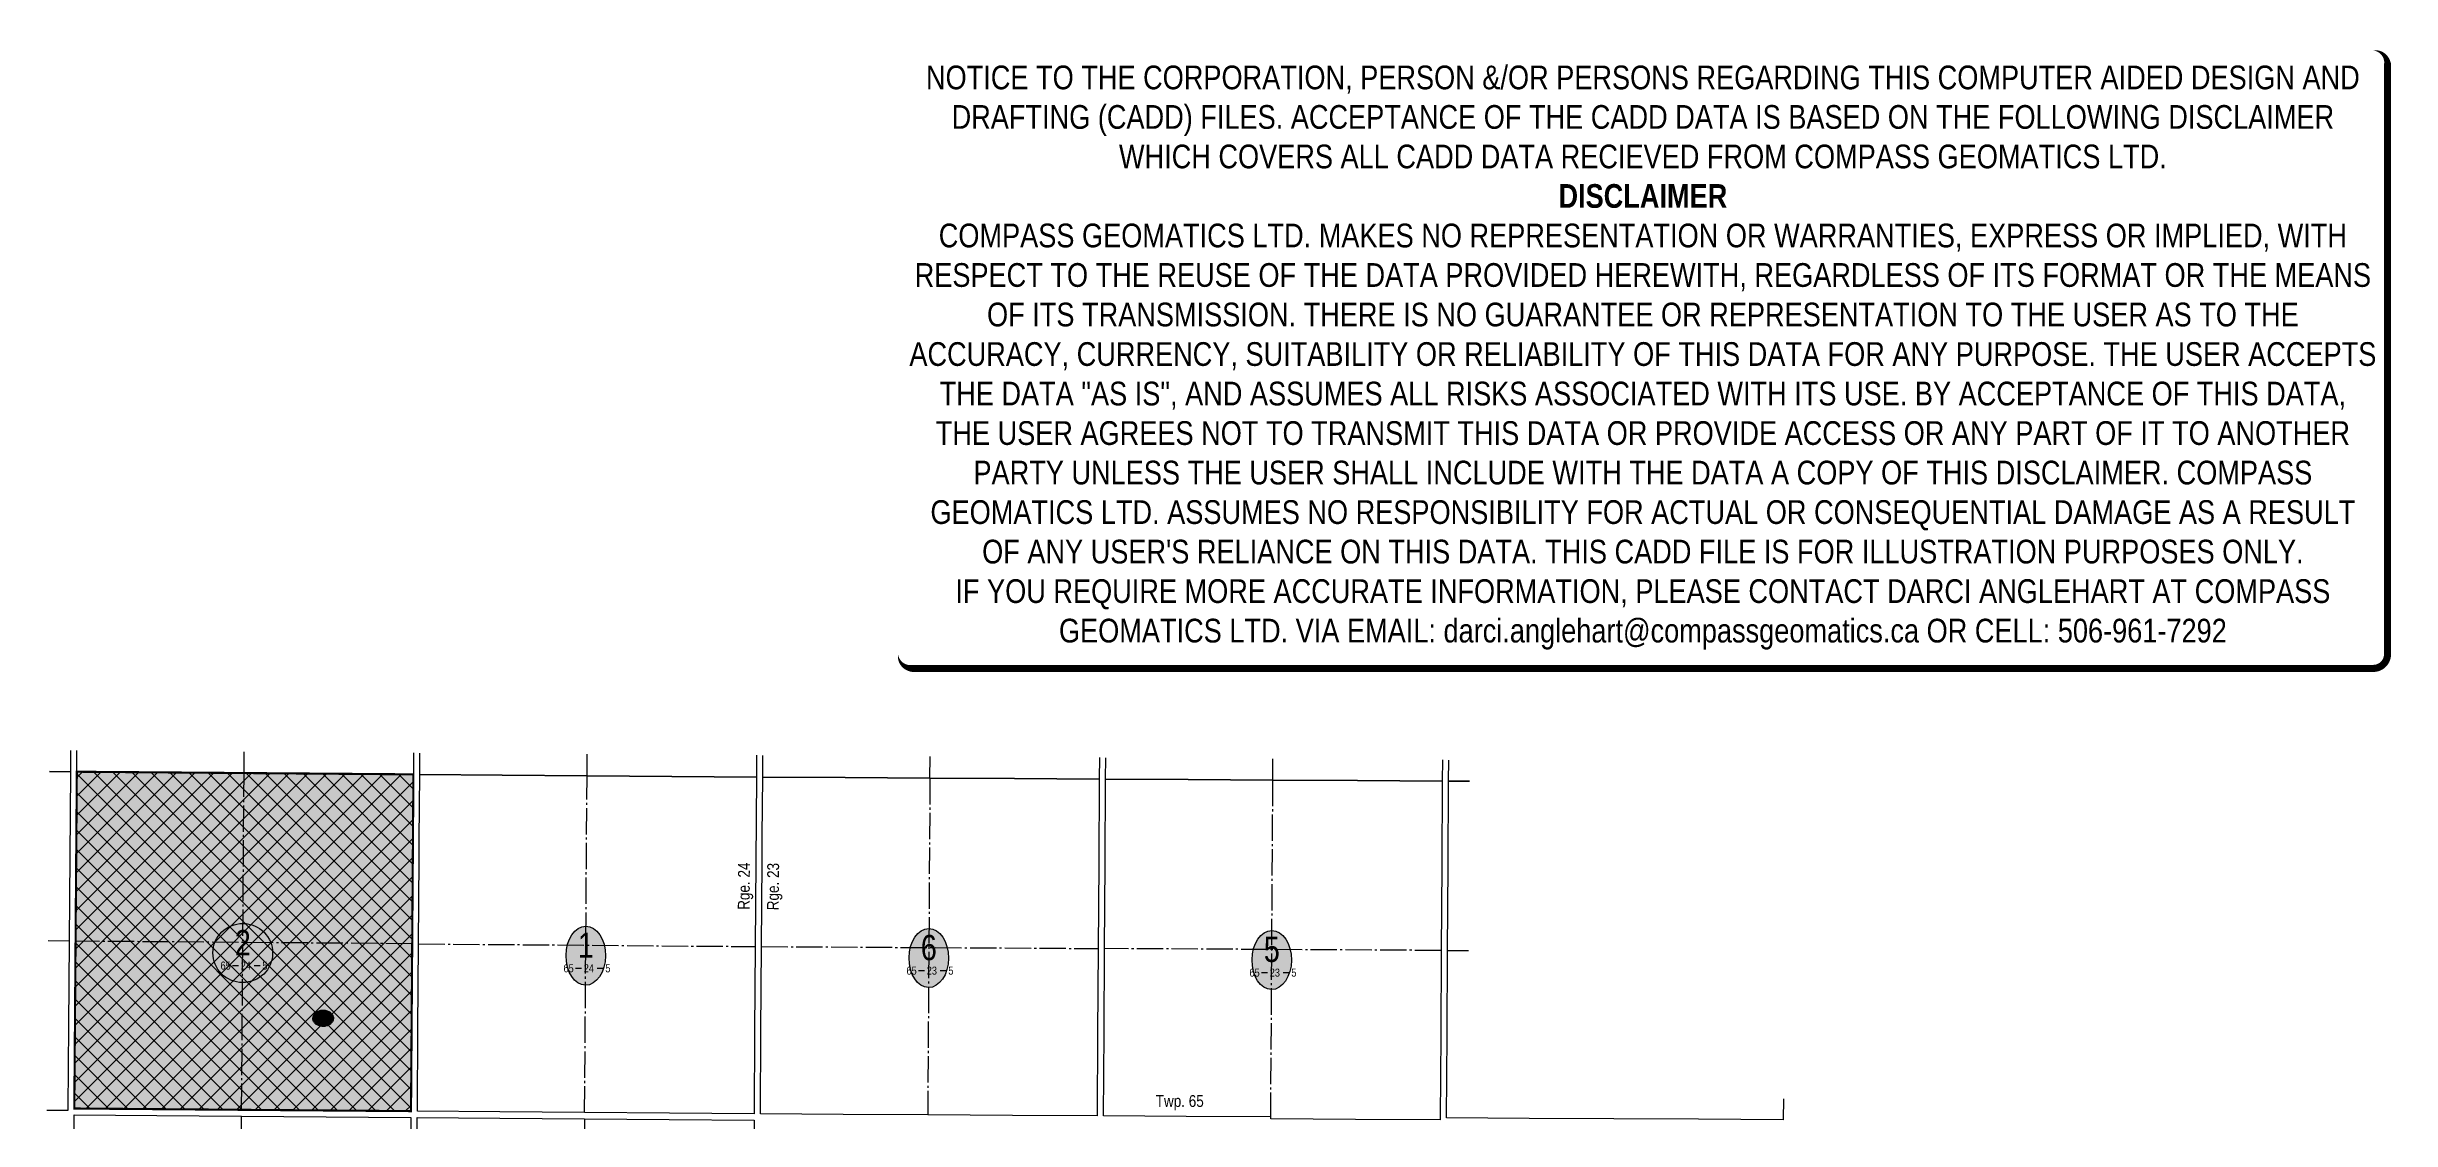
# Model space of a CAD drawing. Extents: x 465610 to 478866, y 6039972 to 6054221.
# Drawn here: x 465610 to 476742, y 6049128 to 6054221 of the extents above; entities that cross this region are included whole.
import ezdxf
from ezdxf.enums import TextEntityAlignment as Align

# ---------------------------------------------------------------- set-up
doc = ezdxf.new("R2010")
doc.units = 0
doc.header["$LTSCALE"] = 5
doc.linetypes.add('foc-QUARTERLINE', pattern=[33, 25, -3, 2, -3])
doc.layers.get('Defpoints').update_dxf_attribs({"color": 9})
for name, color, linetype in [('10', 1, 'Continuous'), ('9', 3, 'Continuous'), ('AS-UNDERLAY-H', 141, 'Continuous'), ('CG-NOTES', 7, 'Continuous'), ('D-TXT', 6, 'Continuous'), ('H-CP', 51, 'Continuous'), ('L-QSEC', 8, 'foc-QUARTERLINE'), ('L-SEC', 7, 'Continuous'), ('L-SECLBL', 7, 'Continuous'), ('P-TEMP-HUSKY-NO CUT-H', 104, 'Continuous')]:
    doc.layers.add(name, color=color, linetype=linetype)
doc.layers.add('D56-EXISTING DISPOSITION', color=7, linetype='Continuous', true_color=0xa347ff)
doc.layers.add('DISCLAIMER', color=7, linetype='Continuous', plot=False)
doc.styles.add('80', font='ARIALN.TTF', dxfattribs={"height": 10})
doc.styles.add('80L', font='ARIALN.TTF', dxfattribs={"height": 10})
doc.styles.add('BOLD', font='ARIALNB.TTF')
doc.styles.add('SIMPLEX', font='ARIALN.TTF')

# ---------------------------------------------------------------- blocks, each defined once
blk = doc.blocks.new('L-SECLBL')
at = {"layer": '9', "color": 7}
for p, q in [((-5.1, -27.8), (-12.3, -27.8)), ((20.7, -27.8), (13.5, -27.8))]:
    blk.add_line(p, q, dxfattribs=at)
at = {"layer": '10', "color": 2, "style": 'SIMPLEX'}
blk.add_attdef('SEC', text='', height=30, dxfattribs=at).set_placement((0, 0), align=Align.MIDDLE)
at = {"layer": '10', "color": 5, "style": '80L'}
blk.add_attdef('TWP', text='', height=9.5, dxfattribs=at).set_placement((-14.4, -27.4), align=Align.MIDDLE_RIGHT)
blk.add_attdef('RGE', text='', height=9.5, dxfattribs=at).set_placement((3.6, -27.4), align=Align.MIDDLE_CENTER)
blk.add_attdef('MER', text='', height=9.5, dxfattribs=at).set_placement((23.2, -27.4), align=Align.MIDDLE_LEFT)
blk = doc.blocks.new('Route_Letters')
h = blk.add_hatch(color=255)
h.dxf.hatch_style = 1
edge = h.paths.add_edge_path()
edge.add_ellipse((-0.1, 0.5), major_axis=(-12, 0), ratio=0.789318, start_angle=0, end_angle=360)
at = {"color": 5}
blk.add_open_spline([(-12.3, 0.5), (-12.3, -0.3), (-12.2, -1), (-11.7, -2.8), (-11.1, -3.9), (-9.6, -5.8), (-8.5, -6.7), (-6.2, -8), (-4.9, -8.5), (-2.1, -9.2), (-0.7, -9.3), (2.2, -9.1), (3.6, -8.8), (6.3, -7.9), (7.5, -7.2), (9.5, -5.6), (10.4, -4.6), (11.6, -2.5), (12, -1.4), (12.2, 0.9), (12, 2.1), (11.2, 4.3), (10.5, 5.4), (8.8, 7.2), (7.7, 8), (5.3, 9.2), (3.9, 9.7), (1.1, 10.2), (-0.4, 10.2), (-3.2, 9.9), (-4.6, 9.6), (-7.2, 8.5), (-8.3, 7.7), (-10.2, 6), (-11, 5), (-12, 2.9), (-12.3, 1.7), (-12.3, 0.5), (-12.3, 0.5), (-12.3, 0.5)], degree=3, knots=[0, 0, 0, 0, 0.219529, 0.219529, 0.575727, 0.575727, 0.931924, 0.931924, 1.288121, 1.288121, 1.644318, 1.644318, 2.000515, 2.000515, 2.356712, 2.356712, 2.712909, 2.712909, 3.069107, 3.069107, 3.425304, 3.425304, 3.781501, 3.781501, 4.137698, 4.137698, 4.493895, 4.493895, 4.850092, 4.850092, 5.20629, 5.20629, 5.562487, 5.562487, 5.918684, 5.918684, 6.274881, 6.274881, 6.283185, 6.283185, 6.283185, 6.283185], dxfattribs=at)
at = {"color": 14, "style": 'BOLD'}
blk.add_attdef('A', text='', height=9.5, dxfattribs=at).set_placement((0.2, 1), align=Align.MIDDLE)
blk = doc.blocks.new('Disclaimer_Legal')
at = {"layer": 'DISCLAIMER', "color": 254, "flags": 128}
blk.add_lwpolyline([(-3613, -1105, 37.5, 37.5, 0), (4096, -1105, 37.5, 37.5, 0.414214), (4171, -1030, 37.5, 37.5, 0), (4171, 2079, 37.5, 0, 0.414214), (4096, 2154, 0, 0, 0), (-3613, 2154, 0, 0, 0.414214), (-3688, 2079, 0, 0, 0), (-3688, -1030, 0, 37.5, 0.414214)], format="xyseb", close=True, dxfattribs=at)
at = {"layer": 'DISCLAIMER', "color": 254, "insert": (242, 534), "char_height": 125, "width": 7717.57, "attachment_point": 5, "style": '80'}
blk.add_mtext('NOTICE TO THE CORPORATION, PERSON &/OR PERSONS REGARDING THIS COMPUTER AIDED DESIGN AND DRAFTING (CADD) FILES. ACCEPTANCE OF THE CADD DATA IS BASED ON THE FOLLOWING DISCLAIMER WHICH COVERS ALL CADD DATA RECIEVED FROM COMPASS GEOMATICS LTD.\\P{\\fArial Narrow|b1|i0|c0|p34;DISCLAIMER}\\PCOMPASS GEOMATICS LTD. MAKES NO REPRESENTATION OR WARRANTIES, EXPRESS OR IMPLIED, WITH RESPECT TO THE REUSE OF THE DATA PROVIDED HEREWITH, REGARDLESS OF ITS FORMAT OR THE MEANS OF ITS TRANSMISSION. THERE IS NO GUARANTEE OR REPRESENTATION TO THE USER AS TO THE ACCURACY, CURRENCY, SUITABILITY OR RELIABILITY OF THIS DATA FOR ANY PURPOSE. THE USER ACCEPTS THE DATA "AS IS", AND ASSUMES ALL RISKS ASSOCIATED WITH ITS USE. BY ACCEPTANCE OF THIS DATA, THE USER AGREES NOT TO TRANSMIT THIS DATA OR PROVIDE ACCESS OR ANY PART OF IT TO ANOTHER PARTY UNLESS THE USER SHALL INCLUDE WITH THE DATA A COPY OF THIS DISCLAIMER. COMPASS GEOMATICS LTD. ASSUMES NO RESPONSIBILITY FOR ACTUAL OR CONSEQUENTIAL DAMAGE AS A RESULT OF ANY USER\'S RELIANCE ON THIS DATA. THIS CADD FILE IS FOR ILLUSTRATION PURPOSES ONLY.\\PIF YOU REQUIRE MORE ACCURATE INFORMATION, PLEASE CONTACT DARCI ANGLEHART AT COMPASS GEOMATICS LTD. VIA EMAIL: darci.anglehart@compassgeomatics.ca OR CELL: 506-961-7292', dxfattribs=at)

msp = doc.modelspace()

# ---------------------------------------------------------------- hatches: boundary and pattern name
at = {"layer": 'AS-UNDERLAY-H'}
h = msp.add_hatch(color=256, dxfattribs=at)
h.dxf.hatch_style = 1
edge = h.paths.add_edge_path()
edge.add_ellipse((468169.305, 6049907.731), major_axis=(0.867, 140.254), ratio=0.667941379, start_angle=0, end_angle=360)
h = msp.add_hatch(color=256, dxfattribs=at)
h.dxf.hatch_style = 1
edge = h.paths.add_edge_path()
edge.add_ellipse((469798.01, 6049896.573), major_axis=(0.867, 140.254), ratio=0.667941379, start_angle=0, end_angle=360)
h = msp.add_hatch(color=256, dxfattribs=at)
h.dxf.hatch_style = 1
edge = h.paths.add_edge_path()
edge.add_ellipse((471426.72, 6049887.157), major_axis=(0.867, 140.254), ratio=0.667941379, start_angle=0, end_angle=360)
at = {"layer": 'H-CP'}
h = msp.add_hatch(color=256, dxfattribs=at)
h.dxf.hatch_style = 1
h.paths.add_polyline_path([(467342.333, 6049562.067), (467339.533, 6049170.017), (466937.304, 6049173.156), (466535.075, 6049176.295), (466132.841, 6049179.434), (465740.667, 6049182.494), (465743.606, 6049574.542), (465746.62, 6049976.652), (465749.635, 6050378.757), (465752.648, 6050780.862), (466144.682, 6050777.803), (466546.774, 6050774.666), (466948.862, 6050771.528), (467350.949, 6050768.39), (467348.077, 6050366.284), (467345.205, 6049964.177)])
h = msp.add_hatch(color=256, dxfattribs=at)
h.dxf.hatch_style = 1
edge = h.paths.add_edge_path()
edge.add_ellipse((466540.579, 6049920.558), major_axis=(-141.916, 0.878), ratio=0.988284044, start_angle=0, end_angle=360)
at = {"layer": 'P-TEMP-HUSKY-NO CUT-H'}
h = msp.add_hatch(dxfattribs=at)
h.set_pattern_fill('ANSI37', color=256, scale=20)
h.paths.add_polyline_path([(467342.333, 6049562.067), (467339.533, 6049170.017), (466937.304, 6049173.156), (466535.075, 6049176.295), (466132.841, 6049179.434), (465740.667, 6049182.494), (465743.606, 6049574.542), (465746.62, 6049976.652), (465749.635, 6050378.757), (465752.648, 6050780.862), (466144.682, 6050777.803), (466546.774, 6050774.666), (466948.862, 6050771.528), (467350.949, 6050768.39), (467348.077, 6050366.284), (467345.205, 6049964.177)])

# ---------------------------------------------------------------- linework, layer by layer
at = {"layer": 'D56-EXISTING DISPOSITION', "linetype": 'Continuous', "const_width": 10, "flags": 128}
msp.add_lwpolyline([(467342.333, 6049562.067), (467339.533, 6049170.017), (466937.304, 6049173.156), (466535.075, 6049176.295), (466132.841, 6049179.434), (465740.667, 6049182.494), (465743.606, 6049574.542), (465746.62, 6049976.652), (465749.635, 6050378.757), (465752.648, 6050780.862), (466144.682, 6050777.803), (466546.774, 6050774.666), (466948.862, 6050771.528), (467350.949, 6050768.39), (467348.077, 6050366.284), (467345.205, 6049964.177), (467342.333, 6049562.067)], close=True, dxfattribs=at)
at = {"layer": 'Defpoints', "color": 6}
msp.add_ellipse((466540.579, 6049920.558), major_axis=(-141.916, 0.878), ratio=0.988284044, start_param=-1.570796327, end_param=4.71238898, dxfattribs=at)
for centre in [(468169.305, 6049907.731), (469798.01, 6049896.573), (471426.72, 6049887.157)]:
    msp.add_ellipse(centre, major_axis=(0.867, 140.254), ratio=0.667941379, dxfattribs=at)
at = {"layer": 'L-QSEC', "flags": 128}
for points in [[(466546.774, 6050774.666), (466547.511, 6050875.468)], [(468175.214, 6050761.828), (468175.928, 6050864.352)], [(469803.63, 6050750.638), (469804.308, 6050853.237)], [(466535.075, 6049176.295), (466546.774, 6050774.666)], [(468164.083, 6049163.512), (468175.214, 6050761.828)], [(469803.63, 6050750.638), (469793.073, 6049152.356)], [(471422.005, 6049132.864), (471432.053, 6050741.244)], [(471432.053, 6050741.244), (471432.684, 6050842.121)], [(465716.461, 6049976.887), (465616.433, 6049977.667)], [(467345.205, 6049964.177), (465746.62, 6049976.652)], [(467375.364, 6049963.937), (468973.91, 6049951.236)], [(469004.068, 6049951.061), (470602.621, 6049941.819)], [(472231.332, 6049932.403), (470632.78, 6049941.645)], [(472261.491, 6049932.227), (472361.49, 6049931.646)], [(466534.29, 6049068.616), (466534.855, 6049146.136)], [(468163.873, 6049133.354), (468163.232, 6049040.737)]]:
    msp.add_lwpolyline(points, dxfattribs=at)
at = {"layer": 'L-SEC'}
for points in [[(465723.239, 6050881.094), (465722.49, 6050781.097), (465622.43, 6050781.878)], [(467351.674, 6050869.978), (467350.949, 6050768.39), (466948.862, 6050771.528), (466546.774, 6050774.666), (466144.682, 6050777.803), (465752.648, 6050780.862), (465753.398, 6050880.888)], [(468980.069, 6050858.863), (468979.367, 6050755.394), (468577.29, 6050758.611), (468175.214, 6050761.828), (467773.13, 6050765.03), (467381.107, 6050768.15), (467381.833, 6050869.773)], [(469401.547, 6050752.958), (469009.525, 6050755.219), (469010.228, 6050858.657)], [(470608.443, 6050847.748), (470607.789, 6050745.997), (470205.709, 6050748.318), (469803.63, 6050750.638), (469401.547, 6050752.958)], [(471029.97, 6050743.562), (470637.948, 6050745.824), (470638.602, 6050847.542)], [(465622.43, 6050781.878), (465722.49, 6050781.097), (465719.476, 6050378.992), (465716.461, 6049976.887), (465713.448, 6049574.782)], [(472236.819, 6050836.632), (472236.212, 6050736.603), (471834.132, 6050738.923), (471432.053, 6050741.244), (471029.97, 6050743.562)], [(473856.07, 6049228.757), (473855.499, 6049128.759), (473453.281, 6049131.117), (473051.065, 6049133.474), (472648.837, 6049135.807), (472256.673, 6049138.082), (472259.052, 6049530.129), (472261.491, 6049932.227), (472263.932, 6050334.329), (472266.371, 6050736.428), (472366.37, 6050735.851)], [(472366.37, 6050735.851), (472266.371, 6050736.428), (472266.978, 6050836.426)], [(465713.448, 6049574.782), (465710.508, 6049182.729), (465710.433, 6049172.678), (465610.436, 6049173.458)], [(465739.917, 6049082.211), (465740.441, 6049152.336), (466132.617, 6049149.275), (466534.855, 6049146.136), (466937.086, 6049142.997), (467339.318, 6049139.858), (467338.713, 6049054.848)], [(467368.869, 6049054.332), (467369.477, 6049139.62), (467761.645, 6049136.526), (468163.873, 6049133.354), (468566.095, 6049130.163), (468968.316, 6049126.973), (468965.596, 6048724.888), (468962.875, 6048322.801), (468960.173, 6047920.782)]]:
    msp.add_lwpolyline(points, dxfattribs=at)
for points in [[(467342.333, 6049562.067), (467339.533, 6049170.017), (466937.304, 6049173.156), (466535.075, 6049176.295), (466132.841, 6049179.434), (465740.667, 6049182.494), (465743.606, 6049574.542), (465746.62, 6049976.652), (465749.635, 6050378.757), (465752.648, 6050780.862), (466144.682, 6050777.803), (466546.774, 6050774.666), (466948.862, 6050771.528), (467350.949, 6050768.39), (467348.077, 6050366.284), (467345.205, 6049964.177), (467342.333, 6049562.067)], [(468971.181, 6049549.154), (468968.521, 6049157.132), (468566.302, 6049160.322), (468164.083, 6049163.512), (467761.858, 6049166.685), (467369.692, 6049169.779), (467372.492, 6049561.832), (467375.364, 6049963.937), (467378.235, 6050366.048), (467378.908, 6050460.238), (467381.107, 6050768.15), (467773.13, 6050765.03), (468175.214, 6050761.828), (468577.29, 6050758.611), (468979.367, 6050755.394), (468976.638, 6050353.315), (468973.91, 6049951.236), (468971.181, 6049549.154)], [(469390.845, 6049154.687), (468998.68, 6049156.958), (469001.34, 6049548.981), (469004.068, 6049951.061), (469006.797, 6050353.142), (469007.621, 6050474.488), (469009.525, 6050755.219), (469401.547, 6050752.958), (469803.63, 6050750.638), (470205.709, 6050748.318), (470607.789, 6050745.997), (470605.205, 6050343.908), (470602.621, 6049941.819), (470600.038, 6049539.729), (470597.517, 6049147.695), (470195.294, 6049150.026), (469793.073, 6049152.356), (469390.845, 6049154.687)], [(472226.513, 6049138.257), (472226.452, 6049128.204), (471824.228, 6049130.534), (471422.005, 6049132.864), (471422.067, 6049142.917), (471019.833, 6049145.247), (470627.675, 6049147.52), (470630.196, 6049539.553), (470632.78, 6049941.645), (470635.365, 6050343.735), (470637.948, 6050745.824), (471029.97, 6050743.562), (471432.053, 6050741.244), (471834.132, 6050738.923), (472236.212, 6050736.603), (472233.772, 6050334.504), (472231.332, 6049932.403), (472228.893, 6049530.304), (472226.513, 6049138.257)]]:
    msp.add_lwpolyline(points, close=True, dxfattribs=at)

# ---------------------------------------------------------------- block references
at = {"layer": 'CG-NOTES', "xscale": 4, "yscale": 4, "zscale": 4}
msp.add_blockref('Route_Letters', (466922.501, 6049608.817), dxfattribs=at).add_auto_attribs({'A': 'O'})
at = {"layer": 'DISCLAIMER', "xscale": 0.8999999999999999, "yscale": 0.8999999999999999, "zscale": 0.8999999999999999}
msp.add_blockref('Disclaimer_Legal', (472971.243, 6052265.82), dxfattribs=at)
at = {"layer": 'L-SECLBL', "xscale": 4, "yscale": 4, "zscale": 4}
for p, values in [((466540.888, 6049970.453), {'SEC': '2', 'TWP': '65', 'RGE': '24', 'MER': '5'}), ((468169.613, 6049957.627), {'SEC': '1', 'TWP': '65', 'RGE': '24', 'MER': '5'}), ((469798.318, 6049946.469), {'SEC': '6', 'TWP': '65', 'RGE': '23', 'MER': '5'}), ((471427.029, 6049937.053), {'SEC': '5', 'TWP': '65', 'RGE': '23', 'MER': '5'})]:
    msp.add_blockref('L-SECLBL', p, dxfattribs=at).add_auto_attribs(values)

# ---------------------------------------------------------------- texts
at = {"layer": 'D-TXT', "color": 3, "char_height": 56, "attachment_point": 1, "rotation": 89.6317916, "style": '80L'}
for s, insert in [('Rge. 24', (468891.291, 6050125.633)), ('Rge. 23', (469029.833, 6050123.533))]:
    msp.add_mtext_dynamic_manual_height_columns(s, width=240.06865, gutter_width=47.5, heights=[0], dxfattribs=dict(at, insert=insert))
at = {"layer": 'D-TXT', "color": 3, "insert": (470875.799, 6049245.994), "char_height": 56, "attachment_point": 1, "style": '80L'}
msp.add_mtext_dynamic_manual_height_columns('Twp. 65', width=295.4742, gutter_width=47.5, heights=[0], dxfattribs=at)

doc.saveas('drawing.dxf')
